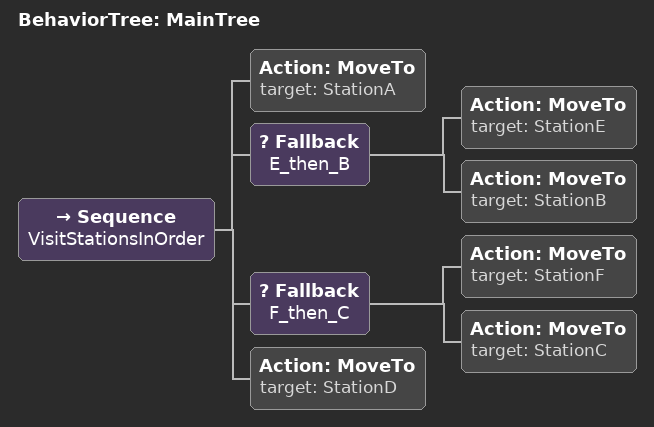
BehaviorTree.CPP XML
<root main_tree_to_execute="MainTree">
  <BehaviorTree ID="MainTree">
    <Sequence name="VisitStationsInOrder">
      <Action ID="MoveTo" target="StationA"/>
      <Fallback name="E_then_B">
        <Action ID="MoveTo" target="StationE"/>
        <Action ID="MoveTo" target="StationB"/>
      </Fallback>
      <Fallback name="F_then_C">
        <Action ID="MoveTo" target="StationF"/>
        <Action ID="MoveTo" target="StationC"/>
      </Fallback>
      <Action ID="MoveTo" target="StationD"/>
    </Sequence>
  </BehaviorTree>
</root>
